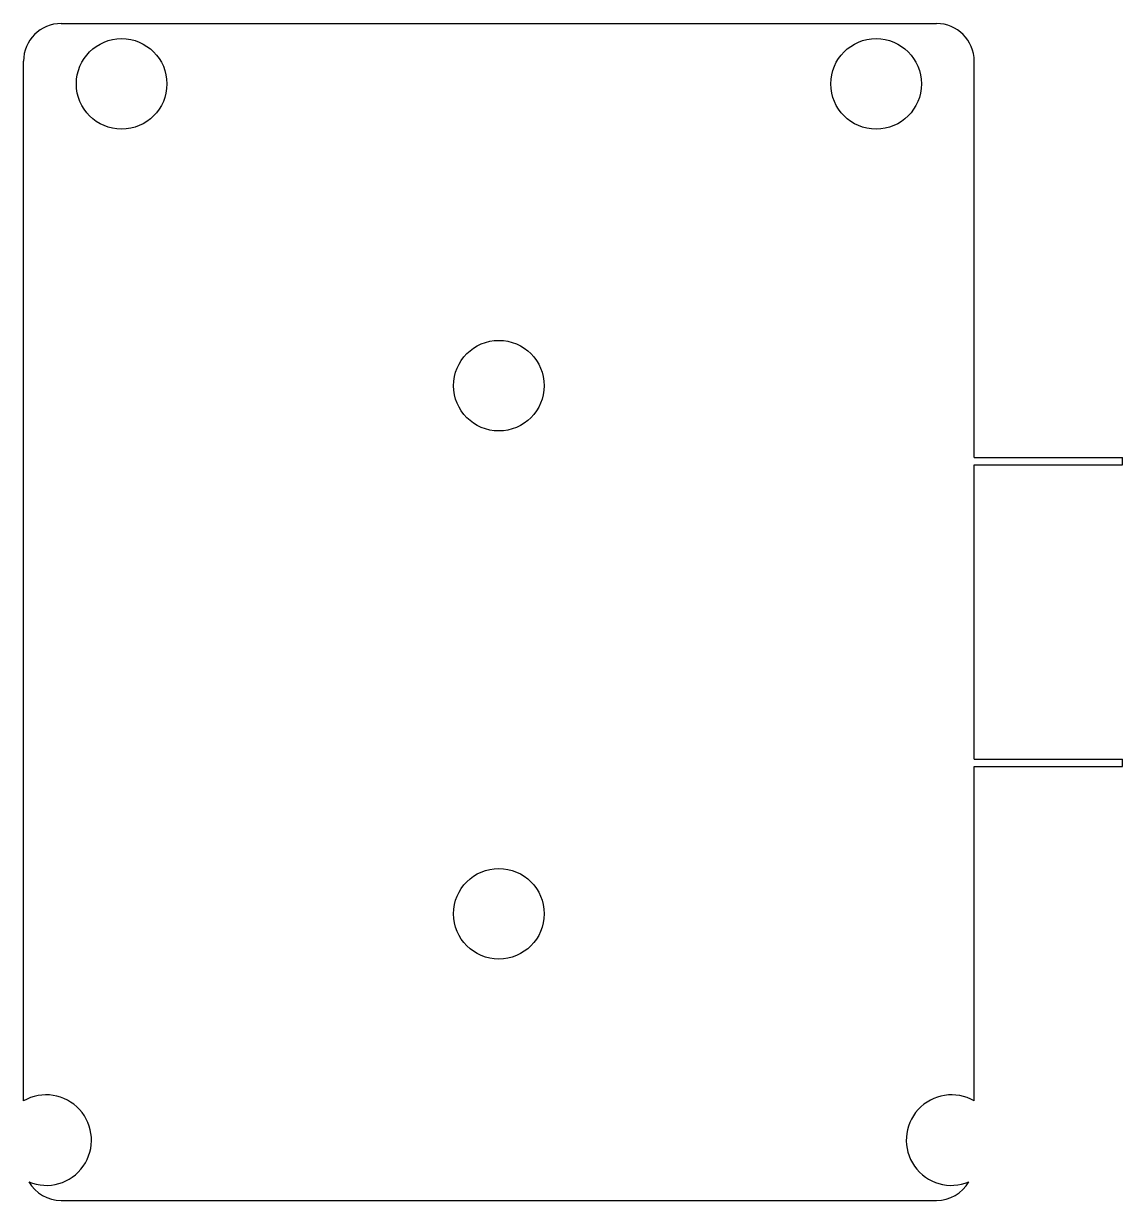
# Model space of a CAD drawing. Header units: millimetres. Extents: x -63 to 83, y -78 to 78.
import ezdxf

# ---------------------------------------------------------------- set-up
doc = ezdxf.new("R2010")
doc.units = ezdxf.units.MM

msp = doc.modelspace()

# ---------------------------------------------------------------- linework, layer by layer
for p, q in [((-58, 78), (58, 78)), ((-63, -64.8), (-63, 73)), ((63, 20.5), (63, 73)), ((63, 20.5), (82.65, 20.5)), ((82.65, 19.5), (82.65, 20.5)), ((63, -19.5), (63, 19.5)), ((63, 19.5), (82.65, 19.5)), ((63, -19.5), (82.65, -19.5)), ((82.65, -20.5), (82.65, -19.5)), ((63, -64.8), (63, -20.5)), ((63, -20.5), (82.65, -20.5)), ((-58, -78), (58, -78))]:
    msp.add_line(p, q)
for centre in [(-50, 70), (50, 70), (0, 30), (0, -40)]:
    msp.add_circle(centre, 6)
for centre, radius, start, end in [((-58, 73), 5, 90, 180), ((58, 73), 5, 0, 90), ((-60, -70), 6, -112.6199, 120), ((60, -70), 6, 60, 292.6199), ((-58, -73), 5, 210.5102, 270), ((58, -73), 5, 270, 329.4898)]:
    msp.add_arc(centre, radius, start, end)

doc.saveas('drawing.dxf')
